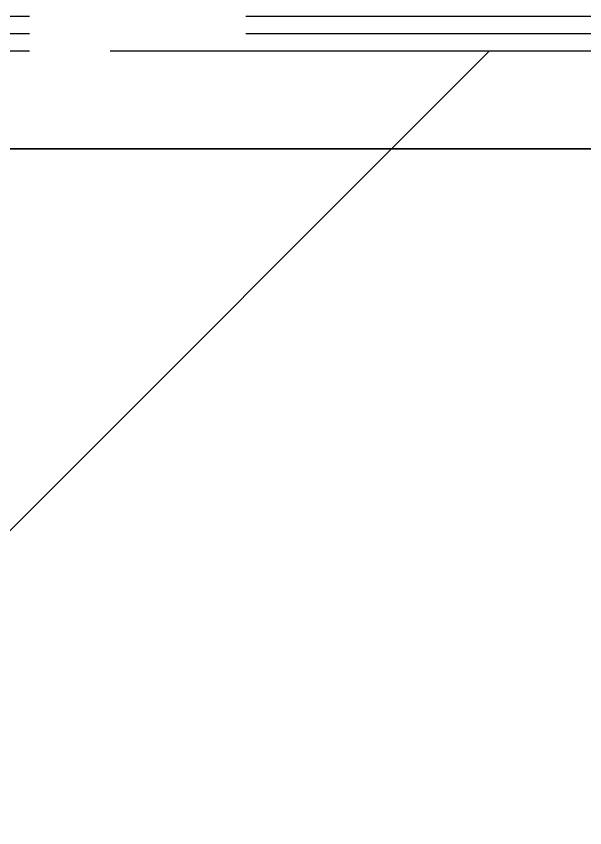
# Model space of a CAD drawing. Extents: x -40736 to 367926, y -65544 to 37405.
# Drawn here: x 347054.2 to 347251.3, y -51578.6 to -51297.3 of the extents above; entities that cross this region are included whole.
import ezdxf

# ---------------------------------------------------------------- set-up
doc = ezdxf.new("R2010")
doc.units = 0
doc.header["$LTSCALE"] = 600
doc.header["$MEASUREMENT"] = 0
doc.linetypes.add('CENTER2', pattern=[1.125, 0.75, -0.125, 0.125, -0.125])
doc.layers.add('底圖', color=253, linetype='CONTINUOUS')

msp = doc.modelspace()

# ---------------------------------------------------------------- linework, layer by layer
at = {"layer": '底圖', "linetype": 'CENTER2'}
for p, q in [((346458.78957, -51297.33166), (347358.78957, -51297.33166)), ((346458.78957, -51303.33166), (347358.78957, -51303.33166)), ((346411.78957, -51309.33166), (347458.78957, -51309.33166)), ((346423.78957, -52386.69214), (347501.15004, -51309.33166)), ((346423.78957, -52103.84943), (347218.30733, -51309.33166)), ((346458.78957, -51309.33166), (347358.78957, -51309.33166)), ((333491.07, -51343.33166), (361991.28956, -51343.33166)), ((347391.28957, -51343.33166), (344391.28957, -51343.33166))]:
    msp.add_line(p, q, dxfattribs=at)

doc.saveas('drawing.dxf')
